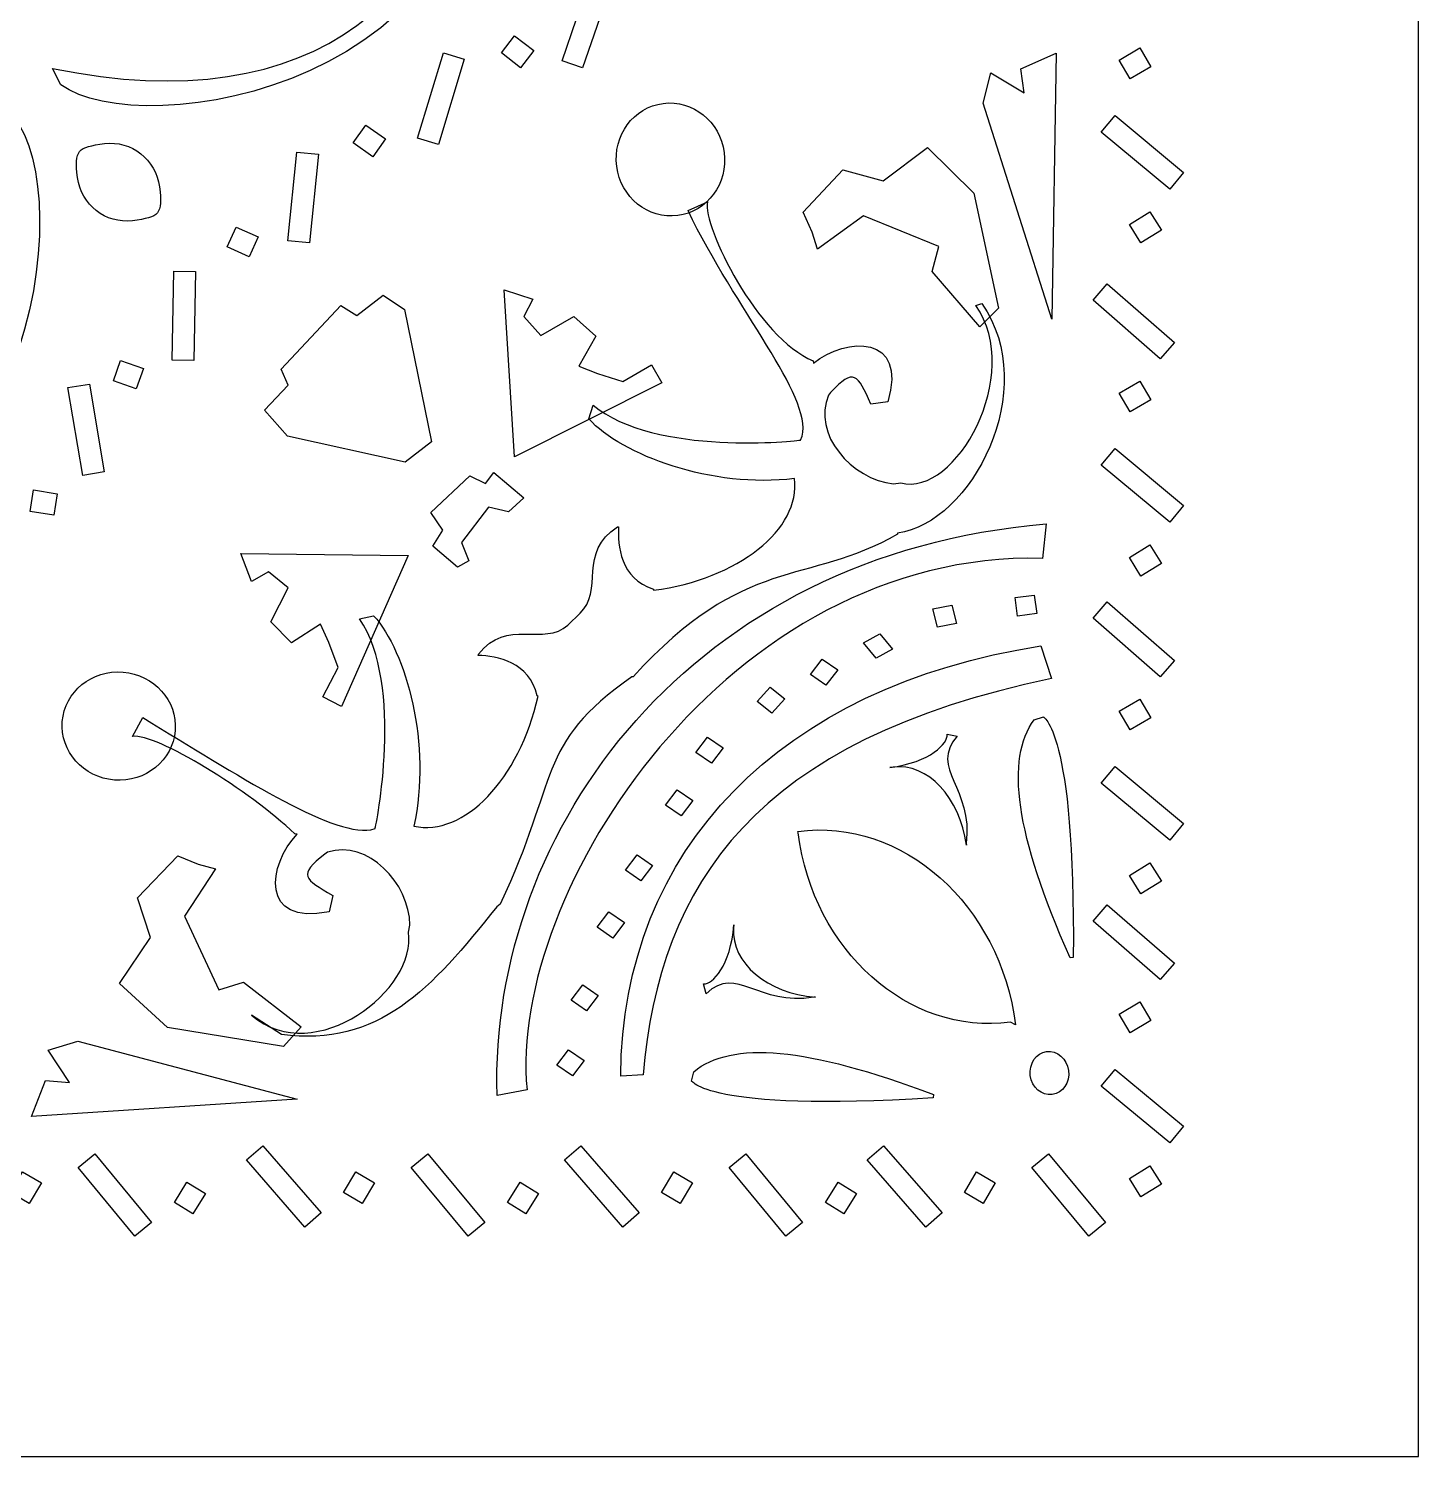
# Model space of a CAD drawing. Header units: centimetres. Extents: x -11.3 to 11.3, y -11.3 to 11.3.
# Drawn here: x 7.184 to 11.267, y -11.267 to -7.072 of the extents above; entities that cross this region are included whole.
import ezdxf

# ---------------------------------------------------------------- set-up
doc = ezdxf.new("R2010")
doc.units = ezdxf.units.CM
doc.header["$MEASUREMENT"] = 0
doc.layers.add('Camada 1', color=7, linetype='Continuous')

msp = doc.modelspace()

# ---------------------------------------------------------------- linework, layer by layer
at = {"layer": 'Camada 1'}
for points, knots in [([(11.26657, -11.26657), (11.26657, -11.26657), (-11.26657, -11.26657), (-11.26657, -11.26657), (-11.26657, -11.26657), (-11.26657, -11.26657), (-11.26657, 11.26657), (-11.26657, 11.26657), (-11.26657, 11.26657), (-11.26657, 11.26657), (11.26657, 11.26657), (11.26657, 11.26657), (11.26657, 11.26657), (11.26657, 11.26657), (11.26657, -11.26657), (11.26657, -11.26657)], [0, 0, 0, 0, 0.2, 0.2, 0.2, 0.2, 0.4, 0.4, 0.4, 0.4, 0.6, 0.6, 0.6, 0.6, 1, 1, 1, 1]), ([(8.48937, -6.36005), (8.45534, -6.96878), (8.02545, -7.35031), (7.25443, -7.18902), (7.25443, -7.18902), (7.25443, -7.18902), (7.2788, -7.23699), (7.2788, -7.23699), (7.2788, -7.23699), (7.50721, -7.41061), (8.58798, -7.25136), (8.52329, -6.33926), (8.52329, -6.33926), (8.52329, -6.33926), (8.48937, -6.36005), (8.48937, -6.36005)], [0, 0, 0, 0, 0.2, 0.2, 0.2, 0.2, 0.4, 0.4, 0.4, 0.4, 0.6, 0.6, 0.6, 0.6, 1, 1, 1, 1]), ([(8.81121, -7.18786), (8.81121, -7.18786), (8.89606, -6.94021), (8.89606, -6.94021), (8.89606, -6.94021), (8.89606, -6.94021), (8.83587, -6.91957), (8.83587, -6.91957), (8.83587, -6.91957), (8.83587, -6.91957), (8.75089, -7.16717), (8.75089, -7.16717), (8.75089, -7.16717), (8.75089, -7.16717), (8.81121, -7.18786), (8.81121, -7.18786)], [0, 0, 0, 0, 0.2, 0.2, 0.2, 0.2, 0.4, 0.4, 0.4, 0.4, 0.6, 0.6, 0.6, 0.6, 1, 1, 1, 1]), ([(8.62904, -7.18693), (8.62904, -7.18693), (8.66785, -7.13647), (8.66785, -7.13647), (8.66785, -7.13647), (8.66785, -7.13647), (8.61171, -7.09332), (8.61171, -7.09332), (8.61171, -7.09332), (8.61171, -7.09332), (8.5729, -7.14375), (8.5729, -7.14375), (8.5729, -7.14375), (8.5729, -7.14375), (8.62904, -7.18693), (8.62904, -7.18693)], [0, 0, 0, 0, 0.2, 0.2, 0.2, 0.2, 0.4, 0.4, 0.4, 0.4, 0.6, 0.6, 0.6, 0.6, 1, 1, 1, 1]), ([(10.48081, -7.18405), (10.48081, -7.18405), (10.44861, -7.1291), (10.44861, -7.1291), (10.44861, -7.1291), (10.44861, -7.1291), (10.38749, -7.16487), (10.38749, -7.16487), (10.38749, -7.16487), (10.38749, -7.16487), (10.41977, -7.21977), (10.41977, -7.21977), (10.41977, -7.21977), (10.41977, -7.21977), (10.48081, -7.18405), (10.48081, -7.18405)], [0, 0, 0, 0, 0.2, 0.2, 0.2, 0.2, 0.4, 0.4, 0.4, 0.4, 0.6, 0.6, 0.6, 0.6, 1, 1, 1, 1]), ([(8.38758, -7.41259), (8.38758, -7.41259), (8.46328, -7.1619), (8.46328, -7.1619), (8.46328, -7.1619), (8.46328, -7.1619), (8.40235, -7.14364), (8.40235, -7.14364), (8.40235, -7.14364), (8.40235, -7.14364), (8.32676, -7.39425), (8.32676, -7.39425), (8.32676, -7.39425), (8.32676, -7.39425), (8.38758, -7.41259), (8.38758, -7.41259)], [0, 0, 0, 0, 0.2, 0.2, 0.2, 0.2, 0.4, 0.4, 0.4, 0.4, 0.6, 0.6, 0.6, 0.6, 1, 1, 1, 1]), ([(10.18966, -7.9257), (10.18966, -7.9257), (10.20228, -7.14404), (10.20228, -7.14404), (10.20228, -7.14404), (10.20228, -7.14404), (10.09891, -7.19082), (10.09891, -7.19082), (10.09891, -7.19082), (10.09891, -7.19082), (10.10806, -7.26101), (10.10806, -7.26101), (10.10806, -7.26101), (10.10806, -7.26101), (10.01006, -7.20238), (10.01006, -7.20238), (10.01006, -7.20238), (10.01006, -7.20238), (9.98828, -7.2908), (9.98828, -7.2908), (9.98828, -7.2908), (9.98828, -7.2908), (10.18966, -7.9257), (10.18966, -7.9257)], [0, 0, 0, 0, 0.1428571, 0.1428571, 0.1428571, 0.1428571, 0.2857143, 0.2857143, 0.2857143, 0.2857143, 0.4285714, 0.4285714, 0.4285714, 0.4285714, 0.5714286, 0.5714286, 0.5714286, 0.5714286, 0.7142857, 0.7142857, 0.7142857, 0.7142857, 1, 1, 1, 1]), ([(8.91154, -7.47702), (8.92334, -7.56798), (9.00356, -7.63275), (9.09074, -7.62138), (9.09074, -7.62138), (9.17795, -7.61003), (9.23896, -7.52711), (9.22713, -7.43601), (9.22713, -7.43601), (9.21533, -7.34497), (9.13505, -7.28041), (9.04785, -7.29171), (9.04785, -7.29171), (8.96075, -7.30298), (8.89963, -7.38606), (8.91154, -7.47702)], [0, 0, 0, 0, 0.2, 0.2, 0.2, 0.2, 0.4, 0.4, 0.4, 0.4, 0.6, 0.6, 0.6, 0.6, 1, 1, 1, 1]), ([(6.30394, -8.61981), (7.21797, -8.64069), (7.32515, -7.55338), (7.14074, -7.33364), (7.14074, -7.33364), (7.14074, -7.33364), (7.09166, -7.31163), (7.09166, -7.31163), (7.09166, -7.31163), (7.28981, -8.07397), (6.92936, -8.5217), (6.32299, -8.58496), (6.32299, -8.58496), (6.32299, -8.58496), (6.30394, -8.61981), (6.30394, -8.61981)], [0, 0, 0, 0, 0.2, 0.2, 0.2, 0.2, 0.4, 0.4, 0.4, 0.4, 0.6, 0.6, 0.6, 0.6, 1, 1, 1, 1]), ([(10.57677, -7.49467), (10.57677, -7.49467), (10.37526, -7.32753), (10.37526, -7.32753), (10.37526, -7.32753), (10.37526, -7.32753), (10.33451, -7.37658), (10.33451, -7.37658), (10.33451, -7.37658), (10.33451, -7.37658), (10.53612, -7.54361), (10.53612, -7.54361), (10.53612, -7.54361), (10.53612, -7.54361), (10.57677, -7.49467), (10.57677, -7.49467)], [0, 0, 0, 0, 0.2, 0.2, 0.2, 0.2, 0.4, 0.4, 0.4, 0.4, 0.6, 0.6, 0.6, 0.6, 1, 1, 1, 1]), ([(8.19534, -7.44842), (8.19534, -7.44842), (8.23222, -7.3964), (8.23222, -7.3964), (8.23222, -7.3964), (8.23222, -7.3964), (8.17457, -7.3555), (8.17457, -7.3555), (8.17457, -7.3555), (8.17457, -7.3555), (8.13769, -7.40736), (8.13769, -7.40736), (8.13769, -7.40736), (8.13769, -7.40736), (8.19534, -7.44842), (8.19534, -7.44842)], [0, 0, 0, 0, 0.2, 0.2, 0.2, 0.2, 0.4, 0.4, 0.4, 0.4, 0.6, 0.6, 0.6, 0.6, 1, 1, 1, 1]), ([(7.48906, -7.63646), (7.56783, -7.62622), (7.57881, -7.6177), (7.5683, -7.53719), (7.5683, -7.53719), (7.5579, -7.45676), (7.4857, -7.39977), (7.40693, -7.41003), (7.40693, -7.41003), (7.32827, -7.42022), (7.31716, -7.42879), (7.32766, -7.50925), (7.32766, -7.50925), (7.33806, -7.58971), (7.4104, -7.64659), (7.48906, -7.63646)], [0, 0, 0, 0, 0.2, 0.2, 0.2, 0.2, 0.4, 0.4, 0.4, 0.4, 0.6, 0.6, 0.6, 0.6, 1, 1, 1, 1]), ([(10.03326, -7.89371), (10.03326, -7.89371), (9.96084, -7.55592), (9.96084, -7.55592), (9.96084, -7.55592), (9.96084, -7.55592), (9.82455, -7.42141), (9.82455, -7.42141), (9.82455, -7.42141), (9.82455, -7.42141), (9.69456, -7.51915), (9.69456, -7.51915), (9.69456, -7.51915), (9.69456, -7.51915), (9.57616, -7.48706), (9.57616, -7.48706), (9.57616, -7.48706), (9.57616, -7.48706), (9.45921, -7.6116), (9.45921, -7.6116), (9.45921, -7.6116), (9.45921, -7.6116), (9.4858, -7.67002), (9.4858, -7.67002), (9.4858, -7.67002), (9.4858, -7.67002), (9.50178, -7.72019), (9.50178, -7.72019), (9.50178, -7.72019), (9.50178, -7.72019), (9.63645, -7.62182), (9.63645, -7.62182), (9.63645, -7.62182), (9.63645, -7.62182), (9.85743, -7.71204), (9.85743, -7.71204), (9.85743, -7.71204), (9.85743, -7.71204), (9.83849, -7.78583), (9.83849, -7.78583), (9.83849, -7.78583), (9.83849, -7.78583), (9.97856, -7.94834), (9.97856, -7.94834), (9.97856, -7.94834), (9.97856, -7.94834), (10.03326, -7.89371), (10.03326, -7.89371)], [0, 0, 0, 0, 0.0769231, 0.0769231, 0.0769231, 0.0769231, 0.1538462, 0.1538462, 0.1538462, 0.1538462, 0.2307692, 0.2307692, 0.2307692, 0.2307692, 0.3076923, 0.3076923, 0.3076923, 0.3076923, 0.3846154, 0.3846154, 0.3846154, 0.3846154, 0.4615385, 0.4615385, 0.4615385, 0.4615385, 0.5384615, 0.5384615, 0.5384615, 0.5384615, 0.6153846, 0.6153846, 0.6153846, 0.6153846, 0.6923077, 0.6923077, 0.6923077, 0.6923077, 0.7692308, 0.7692308, 0.7692308, 0.7692308, 0.8461538, 0.8461538, 0.8461538, 0.8461538, 1, 1, 1, 1]), ([(8.00912, -7.70176), (8.00912, -7.70176), (8.03571, -7.44133), (8.03571, -7.44133), (8.03571, -7.44133), (8.03571, -7.44133), (7.97232, -7.43485), (7.97232, -7.43485), (7.97232, -7.43485), (7.97232, -7.43485), (7.94573, -7.69531), (7.94573, -7.69531), (7.94573, -7.69531), (7.94573, -7.69531), (8.00912, -7.70176), (8.00912, -7.70176)], [0, 0, 0, 0, 0.2, 0.2, 0.2, 0.2, 0.4, 0.4, 0.4, 0.4, 0.6, 0.6, 0.6, 0.6, 1, 1, 1, 1]), ([(8.96004, -8.97591), (9.28778, -8.61589), (9.4677, -8.71022), (9.73672, -8.5576), (9.73672, -8.5576), (9.73672, -8.5576), (9.73619, -8.55408), (9.73619, -8.55408), (9.73619, -8.55408), (9.95339, -8.52582), (10.15929, -8.1317), (9.98395, -7.87987), (9.98395, -7.87987), (9.98395, -7.87987), (9.96686, -7.88569), (9.96686, -7.88569), (9.96686, -7.88569), (10.10735, -8.08857), (9.90818, -8.44965), (9.74569, -8.4066), (9.74569, -8.4066), (9.74569, -8.4066), (9.7246, -8.40938), (9.7246, -8.40938), (9.7246, -8.40938), (9.60165, -8.39673), (9.48428, -8.26227), (9.53378, -8.14877), (9.53378, -8.14877), (9.53378, -8.14877), (9.53987, -8.14078), (9.53987, -8.14078), (9.53987, -8.14078), (9.60885, -8.06768), (9.61864, -8.08786), (9.65846, -8.17536), (9.65846, -8.17536), (9.65846, -8.17536), (9.70765, -8.16901), (9.70765, -8.16901), (9.70765, -8.16901), (9.76715, -7.96861), (9.58642, -7.97787), (9.48945, -8.05466), (9.48945, -8.05466), (9.48945, -8.05466), (9.48852, -8.04767), (9.48852, -8.04767), (9.48852, -8.04767), (9.32675, -7.98298), (9.16232, -7.65135), (9.1783, -7.58145), (9.1783, -7.58145), (9.1783, -7.58145), (9.12096, -7.60672), (9.12096, -7.60672), (9.12096, -7.60672), (9.26225, -7.89869), (9.48373, -8.14819), (9.45664, -8.26942), (9.45664, -8.26942), (9.45664, -8.26942), (9.45103, -8.28082), (9.45103, -8.28082), (9.45103, -8.28082), (9.45135, -8.28265), (9.02225, -8.32942), (8.84201, -8.17803), (8.84201, -8.17803), (8.84201, -8.17803), (8.82947, -8.21893), (8.82947, -8.21893), (8.82947, -8.21893), (8.92514, -8.32413), (9.19306, -8.42486), (9.43359, -8.39369), (9.43359, -8.39369), (9.45293, -8.54294), (9.26783, -8.68984), (9.01965, -8.72204), (9.01965, -8.72204), (9.01965, -8.72204), (9.01925, -8.7186), (9.01925, -8.7186), (9.01925, -8.7186), (8.92247, -8.68828), (8.91328, -8.58964), (8.91707, -8.53559), (8.91707, -8.53559), (8.91707, -8.53559), (8.9135, -8.53615), (8.9135, -8.53615), (8.9135, -8.53615), (8.79798, -8.60812), (8.87408, -8.7267), (8.8037, -8.78936), (8.8037, -8.78936), (8.8037, -8.78936), (8.76793, -8.82423), (8.76793, -8.82423), (8.76793, -8.82423), (8.69895, -8.88852), (8.58801, -8.80182), (8.5056, -8.91011), (8.5056, -8.91011), (8.5056, -8.91011), (8.50478, -8.91352), (8.50478, -8.91352), (8.50478, -8.91352), (8.55889, -8.9149), (8.65628, -8.93328), (8.67745, -9.03229), (8.67745, -9.03229), (8.67745, -9.03229), (8.68084, -9.033), (8.68084, -9.033), (8.68084, -9.033), (8.62573, -9.27718), (8.4624, -9.44789), (8.3155, -9.41469), (8.3155, -9.41469), (8.36889, -9.17821), (8.29338, -8.90214), (8.19752, -8.79699), (8.19752, -8.79699), (8.19752, -8.79699), (8.15564, -8.80575), (8.15564, -8.80575), (8.15564, -8.80575), (8.2896, -8.99919), (8.20345, -9.4221), (8.20149, -9.42159), (8.20149, -9.42159), (8.20149, -9.42159), (8.18956, -9.42617), (8.18956, -9.42617), (8.18956, -9.42617), (8.06642, -9.44191), (7.79716, -9.26435), (7.51956, -9.09629), (7.51956, -9.09629), (7.51956, -9.09629), (7.48911, -9.1513), (7.48911, -9.1513), (7.48911, -9.1513), (7.56012, -9.14191), (7.83362, -9.31127), (7.96597, -9.43734), (7.96597, -9.43734), (7.96597, -9.43734), (7.9728, -9.43898), (7.9728, -9.43898), (7.9728, -9.43898), (7.88734, -9.52844), (7.86136, -9.70745), (8.06644, -9.66671), (8.06644, -9.66671), (8.06644, -9.66671), (8.07731, -9.61842), (8.07731, -9.61842), (8.07731, -9.61842), (7.99378, -9.57058), (7.97473, -9.55894), (8.05389, -9.49713), (8.05389, -9.49713), (8.05389, -9.49713), (8.06233, -9.49179), (8.06233, -9.49179), (8.06233, -9.49179), (8.17988, -9.45303), (8.30307, -9.58233), (8.30419, -9.70594), (8.30419, -9.70594), (8.30419, -9.70594), (8.2994, -9.72663), (8.2994, -9.72663), (8.2994, -9.72663), (8.32731, -9.89247), (8.0272, -10.12927), (7.83831, -9.97058), (7.83831, -9.97058), (7.83831, -9.97058), (7.92652, -10.02686), (7.92652, -10.02686), (7.92652, -10.02686), (8.2132, -10.06462), (8.36589, -9.89489), (8.55917, -9.65221), (8.55917, -9.65221), (8.55917, -9.65221), (8.56875, -9.64382), (8.56875, -9.64382), (8.56875, -9.64382), (8.74549, -9.27494), (8.66866, -9.17781), (8.95636, -8.97638), (8.95636, -8.97638), (8.95636, -8.97638), (8.96004, -8.97591), (8.96004, -8.97591)], [0, 0, 0, 0, 0.0196078, 0.0196078, 0.0196078, 0.0196078, 0.0392157, 0.0392157, 0.0392157, 0.0392157, 0.0588235, 0.0588235, 0.0588235, 0.0588235, 0.0784314, 0.0784314, 0.0784314, 0.0784314, 0.0980392, 0.0980392, 0.0980392, 0.0980392, 0.1176471, 0.1176471, 0.1176471, 0.1176471, 0.1372549, 0.1372549, 0.1372549, 0.1372549, 0.1568627, 0.1568627, 0.1568627, 0.1568627, 0.1764706, 0.1764706, 0.1764706, 0.1764706, 0.1960784, 0.1960784, 0.1960784, 0.1960784, 0.2156863, 0.2156863, 0.2156863, 0.2156863, 0.2352941, 0.2352941, 0.2352941, 0.2352941, 0.254902, 0.254902, 0.254902, 0.254902, 0.2745098, 0.2745098, 0.2745098, 0.2745098, 0.2941176, 0.2941176, 0.2941176, 0.2941176, 0.3137255, 0.3137255, 0.3137255, 0.3137255, 0.3333333, 0.3333333, 0.3333333, 0.3333333, 0.3529412, 0.3529412, 0.3529412, 0.3529412, 0.372549, 0.372549, 0.372549, 0.372549, 0.3921569, 0.3921569, 0.3921569, 0.3921569, 0.4117647, 0.4117647, 0.4117647, 0.4117647, 0.4313725, 0.4313725, 0.4313725, 0.4313725, 0.4509804, 0.4509804, 0.4509804, 0.4509804, 0.4705882, 0.4705882, 0.4705882, 0.4705882, 0.4901961, 0.4901961, 0.4901961, 0.4901961, 0.5098039, 0.5098039, 0.5098039, 0.5098039, 0.5294118, 0.5294118, 0.5294118, 0.5294118, 0.5490196, 0.5490196, 0.5490196, 0.5490196, 0.5686275, 0.5686275, 0.5686275, 0.5686275, 0.5882353, 0.5882353, 0.5882353, 0.5882353, 0.6078431, 0.6078431, 0.6078431, 0.6078431, 0.627451, 0.627451, 0.627451, 0.627451, 0.6470588, 0.6470588, 0.6470588, 0.6470588, 0.6666667, 0.6666667, 0.6666667, 0.6666667, 0.6862745, 0.6862745, 0.6862745, 0.6862745, 0.7058824, 0.7058824, 0.7058824, 0.7058824, 0.7254902, 0.7254902, 0.7254902, 0.7254902, 0.745098, 0.745098, 0.745098, 0.745098, 0.7647059, 0.7647059, 0.7647059, 0.7647059, 0.7843137, 0.7843137, 0.7843137, 0.7843137, 0.8039216, 0.8039216, 0.8039216, 0.8039216, 0.8235294, 0.8235294, 0.8235294, 0.8235294, 0.8431373, 0.8431373, 0.8431373, 0.8431373, 0.8627451, 0.8627451, 0.8627451, 0.8627451, 0.8823529, 0.8823529, 0.8823529, 0.8823529, 0.9019608, 0.9019608, 0.9019608, 0.9019608, 0.9215686, 0.9215686, 0.9215686, 0.9215686, 0.9411765, 0.9411765, 0.9411765, 0.9411765, 0.9607843, 0.9607843, 0.9607843, 0.9607843, 1, 1, 1, 1]), ([(10.51139, -7.66464), (10.51139, -7.66464), (10.47797, -7.61045), (10.47797, -7.61045), (10.47797, -7.61045), (10.47797, -7.61045), (10.41778, -7.64762), (10.41778, -7.64762), (10.41778, -7.64762), (10.41778, -7.64762), (10.4512, -7.70181), (10.4512, -7.70181), (10.4512, -7.70181), (10.4512, -7.70181), (10.51139, -7.66464), (10.51139, -7.66464)], [0, 0, 0, 0, 0.2, 0.2, 0.2, 0.2, 0.4, 0.4, 0.4, 0.4, 0.6, 0.6, 0.6, 0.6, 1, 1, 1, 1]), ([(7.83153, -7.74216), (7.83153, -7.74216), (7.85794, -7.68419), (7.85794, -7.68419), (7.85794, -7.68419), (7.85794, -7.68419), (7.79354, -7.65498), (7.79354, -7.65498), (7.79354, -7.65498), (7.79354, -7.65498), (7.76716, -7.71284), (7.76716, -7.71284), (7.76716, -7.71284), (7.76716, -7.71284), (7.83153, -7.74216), (7.83153, -7.74216)], [0, 0, 0, 0, 0.2, 0.2, 0.2, 0.2, 0.4, 0.4, 0.4, 0.4, 0.6, 0.6, 0.6, 0.6, 1, 1, 1, 1]), ([(7.66934, -8.04717), (7.66934, -8.04717), (7.67373, -7.78555), (7.67373, -7.78555), (7.67373, -7.78555), (7.67373, -7.78555), (7.61007, -7.78444), (7.61007, -7.78444), (7.61007, -7.78444), (7.61007, -7.78444), (7.60568, -8.04611), (7.60568, -8.04611), (7.60568, -8.04611), (7.60568, -8.04611), (7.66934, -8.04717), (7.66934, -8.04717)], [0, 0, 0, 0, 0.2, 0.2, 0.2, 0.2, 0.4, 0.4, 0.4, 0.4, 0.6, 0.6, 0.6, 0.6, 1, 1, 1, 1]), ([(9.0133, -8.05955), (9.0133, -8.05955), (8.92924, -8.10842), (8.92924, -8.10842), (8.92924, -8.10842), (8.92924, -8.10842), (8.85487, -8.08487), (8.85487, -8.08487), (8.85487, -8.08487), (8.85487, -8.08487), (8.79976, -8.06347), (8.79976, -8.06347), (8.79976, -8.06347), (8.79976, -8.06347), (8.8503, -7.976), (8.8503, -7.976), (8.8503, -7.976), (8.8503, -7.976), (8.78572, -7.91784), (8.78572, -7.91784), (8.78572, -7.91784), (8.78572, -7.91784), (8.68819, -7.97338), (8.68819, -7.97338), (8.68819, -7.97338), (8.68819, -7.97338), (8.63818, -7.918), (8.63818, -7.918), (8.63818, -7.918), (8.63818, -7.918), (8.66488, -7.86701), (8.66488, -7.86701), (8.66488, -7.86701), (8.66488, -7.86701), (8.58053, -7.83992), (8.58053, -7.83992), (8.58053, -7.83992), (8.58053, -7.83992), (8.61098, -8.33054), (8.61098, -8.33054), (8.61098, -8.33054), (8.61098, -8.33054), (9.04394, -8.11266), (9.04394, -8.11266), (9.04394, -8.11266), (9.04394, -8.11266), (9.0133, -8.05955), (9.0133, -8.05955)], [0, 0, 0, 0, 0.0769231, 0.0769231, 0.0769231, 0.0769231, 0.1538462, 0.1538462, 0.1538462, 0.1538462, 0.2307692, 0.2307692, 0.2307692, 0.2307692, 0.3076923, 0.3076923, 0.3076923, 0.3076923, 0.3846154, 0.3846154, 0.3846154, 0.3846154, 0.4615385, 0.4615385, 0.4615385, 0.4615385, 0.5384615, 0.5384615, 0.5384615, 0.5384615, 0.6153846, 0.6153846, 0.6153846, 0.6153846, 0.6923077, 0.6923077, 0.6923077, 0.6923077, 0.7692308, 0.7692308, 0.7692308, 0.7692308, 0.8461538, 0.8461538, 0.8461538, 0.8461538, 1, 1, 1, 1]), ([(10.55018, -7.99409), (10.55018, -7.99409), (10.35254, -7.8224), (10.35254, -7.8224), (10.35254, -7.8224), (10.35254, -7.8224), (10.31079, -7.87034), (10.31079, -7.87034), (10.31079, -7.87034), (10.31079, -7.87034), (10.50833, -8.04213), (10.50833, -8.04213), (10.50833, -8.04213), (10.50833, -8.04213), (10.55018, -7.99409), (10.55018, -7.99409)], [0, 0, 0, 0, 0.2, 0.2, 0.2, 0.2, 0.4, 0.4, 0.4, 0.4, 0.6, 0.6, 0.6, 0.6, 1, 1, 1, 1]), ([(8.36742, -8.28612), (8.36742, -8.28612), (8.28836, -7.89686), (8.28836, -7.89686), (8.28836, -7.89686), (8.28836, -7.89686), (8.22581, -7.85503), (8.22581, -7.85503), (8.22581, -7.85503), (8.22581, -7.85503), (8.148, -7.91512), (8.148, -7.91512), (8.148, -7.91512), (8.148, -7.91512), (8.10133, -7.88551), (8.10133, -7.88551), (8.10133, -7.88551), (8.10133, -7.88551), (7.92578, -8.07236), (7.92578, -8.07236), (7.92578, -8.07236), (7.92578, -8.07236), (7.94636, -8.11969), (7.94636, -8.11969), (7.94636, -8.11969), (7.94636, -8.11969), (7.8773, -8.19285), (7.8773, -8.19285), (7.8773, -8.19285), (7.8773, -8.19285), (7.94442, -8.26969), (7.94442, -8.26969), (7.94442, -8.26969), (7.94442, -8.26969), (8.28967, -8.34618), (8.28967, -8.34618), (8.28967, -8.34618), (8.28967, -8.34618), (8.36742, -8.28612), (8.36742, -8.28612)], [0, 0, 0, 0, 0.0909091, 0.0909091, 0.0909091, 0.0909091, 0.1818182, 0.1818182, 0.1818182, 0.1818182, 0.2727273, 0.2727273, 0.2727273, 0.2727273, 0.3636364, 0.3636364, 0.3636364, 0.3636364, 0.4545455, 0.4545455, 0.4545455, 0.4545455, 0.5454545, 0.5454545, 0.5454545, 0.5454545, 0.6363636, 0.6363636, 0.6363636, 0.6363636, 0.7272727, 0.7272727, 0.7272727, 0.7272727, 0.8181818, 0.8181818, 0.8181818, 0.8181818, 1, 1, 1, 1]), ([(7.49956, -8.13051), (7.49956, -8.13051), (7.52096, -8.07063), (7.52096, -8.07063), (7.52096, -8.07063), (7.52096, -8.07063), (7.45423, -8.04682), (7.45423, -8.04682), (7.45423, -8.04682), (7.45423, -8.04682), (7.43293, -8.10688), (7.43293, -8.10688), (7.43293, -8.10688), (7.43293, -8.10688), (7.49956, -8.13051), (7.49956, -8.13051)], [0, 0, 0, 0, 0.2, 0.2, 0.2, 0.2, 0.4, 0.4, 0.4, 0.4, 0.6, 0.6, 0.6, 0.6, 1, 1, 1, 1]), ([(7.4059, -8.37425), (7.4059, -8.37425), (7.3624, -8.1162), (7.3624, -8.1162), (7.3624, -8.1162), (7.3624, -8.1162), (7.29964, -8.12678), (7.29964, -8.12678), (7.29964, -8.12678), (7.29964, -8.12678), (7.34316, -8.38488), (7.34316, -8.38488), (7.34316, -8.38488), (7.34316, -8.38488), (7.4059, -8.37425), (7.4059, -8.37425)], [0, 0, 0, 0, 0.2, 0.2, 0.2, 0.2, 0.4, 0.4, 0.4, 0.4, 0.6, 0.6, 0.6, 0.6, 1, 1, 1, 1]), ([(10.48081, -8.16255), (10.48081, -8.16255), (10.44861, -8.10752), (10.44861, -8.10752), (10.44861, -8.10752), (10.44861, -8.10752), (10.38749, -8.14334), (10.38749, -8.14334), (10.38749, -8.14334), (10.38749, -8.14334), (10.41977, -8.19827), (10.41977, -8.19827), (10.41977, -8.19827), (10.41977, -8.19827), (10.48081, -8.16255), (10.48081, -8.16255)], [0, 0, 0, 0, 0.2, 0.2, 0.2, 0.2, 0.4, 0.4, 0.4, 0.4, 0.6, 0.6, 0.6, 0.6, 1, 1, 1, 1]), ([(10.57677, -8.47304), (10.57677, -8.47304), (10.37526, -8.30601), (10.37526, -8.30601), (10.37526, -8.30601), (10.37526, -8.30601), (10.33451, -8.35498), (10.33451, -8.35498), (10.33451, -8.35498), (10.33451, -8.35498), (10.53612, -8.52209), (10.53612, -8.52209), (10.53612, -8.52209), (10.53612, -8.52209), (10.57677, -8.47304), (10.57677, -8.47304)], [0, 0, 0, 0, 0.2, 0.2, 0.2, 0.2, 0.4, 0.4, 0.4, 0.4, 0.6, 0.6, 0.6, 0.6, 1, 1, 1, 1]), ([(8.63849, -8.45061), (8.63849, -8.45061), (8.55038, -8.37645), (8.55038, -8.37645), (8.55038, -8.37645), (8.55038, -8.37645), (8.52593, -8.40817), (8.52593, -8.40817), (8.52593, -8.40817), (8.52593, -8.40817), (8.48018, -8.38555), (8.48018, -8.38555), (8.48018, -8.38555), (8.48018, -8.38555), (8.3658, -8.49318), (8.3658, -8.49318), (8.3658, -8.49318), (8.3658, -8.49318), (8.40115, -8.54559), (8.40115, -8.54559), (8.40115, -8.54559), (8.40115, -8.54559), (8.3716, -8.59229), (8.3716, -8.59229), (8.3716, -8.59229), (8.3716, -8.59229), (8.44383, -8.65426), (8.44383, -8.65426), (8.44383, -8.65426), (8.44383, -8.65426), (8.47704, -8.63566), (8.47704, -8.63566), (8.47704, -8.63566), (8.47704, -8.63566), (8.45574, -8.58139), (8.45574, -8.58139), (8.45574, -8.58139), (8.45574, -8.58139), (8.53498, -8.47833), (8.53498, -8.47833), (8.53498, -8.47833), (8.53498, -8.47833), (8.59388, -8.49206), (8.59388, -8.49206), (8.59388, -8.49206), (8.59388, -8.49206), (8.63849, -8.45061), (8.63849, -8.45061)], [0, 0, 0, 0, 0.0769231, 0.0769231, 0.0769231, 0.0769231, 0.1538462, 0.1538462, 0.1538462, 0.1538462, 0.2307692, 0.2307692, 0.2307692, 0.2307692, 0.3076923, 0.3076923, 0.3076923, 0.3076923, 0.3846154, 0.3846154, 0.3846154, 0.3846154, 0.4615385, 0.4615385, 0.4615385, 0.4615385, 0.5384615, 0.5384615, 0.5384615, 0.5384615, 0.6153846, 0.6153846, 0.6153846, 0.6153846, 0.6923077, 0.6923077, 0.6923077, 0.6923077, 0.7692308, 0.7692308, 0.7692308, 0.7692308, 0.8461538, 0.8461538, 0.8461538, 0.8461538, 1, 1, 1, 1]), ([(7.25792, -8.50154), (7.25792, -8.50154), (7.268, -8.4387), (7.268, -8.4387), (7.268, -8.4387), (7.268, -8.4387), (7.1981, -8.42753), (7.1981, -8.42753), (7.1981, -8.42753), (7.1981, -8.42753), (7.18813, -8.4904), (7.18813, -8.4904), (7.18813, -8.4904), (7.18813, -8.4904), (7.25792, -8.50154), (7.25792, -8.50154)], [0, 0, 0, 0, 0.2, 0.2, 0.2, 0.2, 0.4, 0.4, 0.4, 0.4, 0.6, 0.6, 0.6, 0.6, 1, 1, 1, 1]), ([(8.64809, -10.19006), (8.59144, -9.60763), (9.24121, -8.60539), (10.16206, -8.62844), (10.16206, -8.62844), (10.16206, -8.62844), (10.17264, -8.52713), (10.17264, -8.52713), (10.17264, -8.52713), (9.13301, -8.61471), (8.53847, -9.4196), (8.55987, -10.20628), (8.55987, -10.20628), (8.55987, -10.20628), (8.64809, -10.19006), (8.64809, -10.19006)], [0, 0, 0, 0, 0.2, 0.2, 0.2, 0.2, 0.4, 0.4, 0.4, 0.4, 0.6, 0.6, 0.6, 0.6, 1, 1, 1, 1]), ([(10.51139, -8.64314), (10.51139, -8.64314), (10.47797, -8.58893), (10.47797, -8.58893), (10.47797, -8.58893), (10.47797, -8.58893), (10.41778, -8.62605), (10.41778, -8.62605), (10.41778, -8.62605), (10.41778, -8.62605), (10.4512, -8.68026), (10.4512, -8.68026), (10.4512, -8.68026), (10.4512, -8.68026), (10.51139, -8.64314), (10.51139, -8.64314)], [0, 0, 0, 0, 0.2, 0.2, 0.2, 0.2, 0.4, 0.4, 0.4, 0.4, 0.6, 0.6, 0.6, 0.6, 1, 1, 1, 1]), ([(8.10263, -9.06328), (8.10263, -9.06328), (8.29906, -8.62002), (8.29906, -8.62002), (8.29906, -8.62002), (8.29906, -8.62002), (7.80741, -8.61386), (7.80741, -8.61386), (7.80741, -8.61386), (7.80741, -8.61386), (7.8386, -8.69675), (7.8386, -8.69675), (7.8386, -8.69675), (7.8386, -8.69675), (7.88832, -8.66765), (7.88832, -8.66765), (7.88832, -8.66765), (7.88832, -8.66765), (7.94608, -8.71477), (7.94608, -8.71477), (7.94608, -8.71477), (7.94608, -8.71477), (7.89547, -8.81484), (7.89547, -8.81484), (7.89547, -8.81484), (7.89547, -8.81484), (7.95667, -8.87659), (7.95667, -8.87659), (7.95667, -8.87659), (7.95667, -8.87659), (8.04155, -8.82179), (8.04155, -8.82179), (8.04155, -8.82179), (8.04155, -8.82179), (8.06557, -8.87571), (8.06557, -8.87571), (8.06557, -8.87571), (8.06557, -8.87571), (8.09288, -8.94892), (8.09288, -8.94892), (8.09288, -8.94892), (8.09288, -8.94892), (8.04817, -9.03528), (8.04817, -9.03528), (8.04817, -9.03528), (8.04817, -9.03528), (8.10263, -9.06328), (8.10263, -9.06328)], [0, 0, 0, 0, 0.0769231, 0.0769231, 0.0769231, 0.0769231, 0.1538462, 0.1538462, 0.1538462, 0.1538462, 0.2307692, 0.2307692, 0.2307692, 0.2307692, 0.3076923, 0.3076923, 0.3076923, 0.3076923, 0.3846154, 0.3846154, 0.3846154, 0.3846154, 0.4615385, 0.4615385, 0.4615385, 0.4615385, 0.5384615, 0.5384615, 0.5384615, 0.5384615, 0.6153846, 0.6153846, 0.6153846, 0.6153846, 0.6923077, 0.6923077, 0.6923077, 0.6923077, 0.7692308, 0.7692308, 0.7692308, 0.7692308, 0.8461538, 0.8461538, 0.8461538, 0.8461538, 1, 1, 1, 1]), ([(9.85377, -8.83028), (9.85377, -8.83028), (9.90941, -8.81927), (9.90941, -8.81927), (9.90941, -8.81927), (9.90941, -8.81927), (9.89605, -8.76553), (9.89605, -8.76553), (9.89605, -8.76553), (9.89605, -8.76553), (9.84036, -8.77664), (9.84036, -8.77664), (9.84036, -8.77664), (9.84036, -8.77664), (9.85377, -8.83028), (9.85377, -8.83028)], [0, 0, 0, 0, 0.2, 0.2, 0.2, 0.2, 0.4, 0.4, 0.4, 0.4, 0.6, 0.6, 0.6, 0.6, 1, 1, 1, 1]), ([(10.08869, -8.79816), (10.08869, -8.79816), (10.14515, -8.79083), (10.14515, -8.79083), (10.14515, -8.79083), (10.14515, -8.79083), (10.13793, -8.73619), (10.13793, -8.73619), (10.13793, -8.73619), (10.13793, -8.73619), (10.08157, -8.74344), (10.08157, -8.74344), (10.08157, -8.74344), (10.08157, -8.74344), (10.08869, -8.79816), (10.08869, -8.79816)], [0, 0, 0, 0, 0.2, 0.2, 0.2, 0.2, 0.4, 0.4, 0.4, 0.4, 0.6, 0.6, 0.6, 0.6, 1, 1, 1, 1]), ([(10.55018, -8.9281), (10.55018, -8.9281), (10.35254, -8.75639), (10.35254, -8.75639), (10.35254, -8.75639), (10.35254, -8.75639), (10.31079, -8.80441), (10.31079, -8.80441), (10.31079, -8.80441), (10.31079, -8.80441), (10.50833, -8.97618), (10.50833, -8.97618), (10.50833, -8.97618), (10.50833, -8.97618), (10.55018, -8.9281), (10.55018, -8.9281)], [0, 0, 0, 0, 0.2, 0.2, 0.2, 0.2, 0.4, 0.4, 0.4, 0.4, 0.6, 0.6, 0.6, 0.6, 1, 1, 1, 1]), ([(9.67327, -8.92201), (9.67327, -8.92201), (9.72116, -8.89521), (9.72116, -8.89521), (9.72116, -8.89521), (9.72116, -8.89521), (9.68489, -8.85015), (9.68489, -8.85015), (9.68489, -8.85015), (9.68489, -8.85015), (9.63692, -8.87679), (9.63692, -8.87679), (9.63692, -8.87679), (9.63692, -8.87679), (9.67327, -8.92201), (9.67327, -8.92201)], [0, 0, 0, 0, 0.2, 0.2, 0.2, 0.2, 0.4, 0.4, 0.4, 0.4, 0.6, 0.6, 0.6, 0.6, 1, 1, 1, 1]), ([(10.15749, -8.88577), (9.39292, -9.0042), (8.92712, -9.48315), (8.92334, -10.14942), (8.92334, -10.14942), (8.92334, -10.14942), (8.98946, -10.14569), (8.98946, -10.14569), (8.98946, -10.14569), (9.03531, -9.58329), (9.32281, -9.1607), (10.18895, -8.98163), (10.18895, -8.98163), (10.18895, -8.98163), (10.15749, -8.88577), (10.15749, -8.88577)], [0, 0, 0, 0, 0.2, 0.2, 0.2, 0.2, 0.4, 0.4, 0.4, 0.4, 0.6, 0.6, 0.6, 0.6, 1, 1, 1, 1]), ([(9.52624, -9.00107), (9.52624, -9.00107), (9.56058, -8.95598), (9.56058, -8.95598), (9.56058, -8.95598), (9.56058, -8.95598), (9.51491, -8.92455), (9.51491, -8.92455), (9.51491, -8.92455), (9.51491, -8.92455), (9.48059, -8.96966), (9.48059, -8.96966), (9.48059, -8.96966), (9.48059, -8.96966), (9.52624, -9.00107), (9.52624, -9.00107)], [0, 0, 0, 0, 0.2, 0.2, 0.2, 0.2, 0.4, 0.4, 0.4, 0.4, 0.6, 0.6, 0.6, 0.6, 1, 1, 1, 1]), ([(7.28284, -9.10765), (7.27591, -9.19523), (7.34438, -9.27219), (7.43588, -9.27958), (7.43588, -9.27958), (7.52745, -9.28688), (7.6073, -9.22179), (7.61434, -9.13424), (7.61434, -9.13424), (7.62138, -9.04658), (7.55282, -8.96956), (7.46133, -8.96223), (7.46133, -8.96223), (7.36986, -8.95493), (7.28999, -9.02002), (7.28284, -9.10765)], [0, 0, 0, 0, 0.2, 0.2, 0.2, 0.2, 0.4, 0.4, 0.4, 0.4, 0.6, 0.6, 0.6, 0.6, 1, 1, 1, 1]), ([(9.36763, -9.08357), (9.36763, -9.08357), (9.40523, -9.04102), (9.40523, -9.04102), (9.40523, -9.04102), (9.40523, -9.04102), (9.36202, -9.00628), (9.36202, -9.00628), (9.36202, -9.00628), (9.36202, -9.00628), (9.32442, -9.04885), (9.32442, -9.04885), (9.32442, -9.04885), (9.32442, -9.04885), (9.36763, -9.08357), (9.36763, -9.08357)], [0, 0, 0, 0, 0.2, 0.2, 0.2, 0.2, 0.4, 0.4, 0.4, 0.4, 0.6, 0.6, 0.6, 0.6, 1, 1, 1, 1]), ([(10.48081, -9.09653), (10.48081, -9.09653), (10.44861, -9.04158), (10.44861, -9.04158), (10.44861, -9.04158), (10.44861, -9.04158), (10.38749, -9.07735), (10.38749, -9.07735), (10.38749, -9.07735), (10.38749, -9.07735), (10.41977, -9.1323), (10.41977, -9.1323), (10.41977, -9.1323), (10.41977, -9.1323), (10.48081, -9.09653), (10.48081, -9.09653)], [0, 0, 0, 0, 0.2, 0.2, 0.2, 0.2, 0.4, 0.4, 0.4, 0.4, 0.6, 0.6, 0.6, 0.6, 1, 1, 1, 1]), ([(10.2525, -9.80075), (10.25925, -9.11987), (10.16021, -9.09463), (10.1654, -9.09399), (10.1654, -9.09399), (10.1654, -9.09399), (10.13802, -9.10227), (10.13802, -9.10227), (10.13802, -9.10227), (10.05314, -9.218), (10.08166, -9.43771), (10.24317, -9.80199), (10.24317, -9.80199), (10.24317, -9.80199), (10.2525, -9.80075), (10.2525, -9.80075)], [0, 0, 0, 0, 0.2, 0.2, 0.2, 0.2, 0.4, 0.4, 0.4, 0.4, 0.6, 0.6, 0.6, 0.6, 1, 1, 1, 1]), ([(9.18975, -9.23025), (9.18975, -9.23025), (9.2242, -9.18519), (9.2242, -9.18519), (9.2242, -9.18519), (9.2242, -9.18519), (9.17853, -9.15378), (9.17853, -9.15378), (9.17853, -9.15378), (9.17853, -9.15378), (9.14419, -9.19887), (9.14419, -9.19887), (9.14419, -9.19887), (9.14419, -9.19887), (9.18975, -9.23025), (9.18975, -9.23025)], [0, 0, 0, 0, 0.2, 0.2, 0.2, 0.2, 0.4, 0.4, 0.4, 0.4, 0.6, 0.6, 0.6, 0.6, 1, 1, 1, 1]), ([(9.93794, -9.466), (9.95945, -9.30146), (9.82872, -9.24714), (9.91135, -9.15085), (9.91135, -9.15085), (9.91135, -9.15085), (9.88201, -9.14508), (9.88201, -9.14508), (9.88201, -9.14508), (9.88537, -9.17096), (9.83293, -9.2275), (9.71403, -9.24298), (9.71403, -9.24298), (9.71403, -9.24298), (9.7234, -9.24176), (9.7234, -9.24176), (9.7234, -9.24176), (9.82418, -9.22866), (9.92044, -9.33106), (9.93867, -9.47065), (9.93867, -9.47065), (9.93867, -9.47065), (9.93794, -9.466), (9.93794, -9.466)], [0, 0, 0, 0, 0.1428571, 0.1428571, 0.1428571, 0.1428571, 0.2857143, 0.2857143, 0.2857143, 0.2857143, 0.4285714, 0.4285714, 0.4285714, 0.4285714, 0.5714286, 0.5714286, 0.5714286, 0.5714286, 0.7142857, 0.7142857, 0.7142857, 0.7142857, 1, 1, 1, 1]), ([(10.57677, -9.40715), (10.57677, -9.40715), (10.37526, -9.24004), (10.37526, -9.24004), (10.37526, -9.24004), (10.37526, -9.24004), (10.33451, -9.28904), (10.33451, -9.28904), (10.33451, -9.28904), (10.33451, -9.28904), (10.53612, -9.4561), (10.53612, -9.4561), (10.53612, -9.4561), (10.53612, -9.4561), (10.57677, -9.40715), (10.57677, -9.40715)], [0, 0, 0, 0, 0.2, 0.2, 0.2, 0.2, 0.4, 0.4, 0.4, 0.4, 0.6, 0.6, 0.6, 0.6, 1, 1, 1, 1]), ([(9.1005, -9.38461), (9.1005, -9.38461), (9.13484, -9.33947), (9.13484, -9.33947), (9.13484, -9.33947), (9.13484, -9.33947), (9.08917, -9.30804), (9.08917, -9.30804), (9.08917, -9.30804), (9.08917, -9.30804), (9.05485, -9.3532), (9.05485, -9.3532), (9.05485, -9.3532), (9.05485, -9.3532), (9.1005, -9.38461), (9.1005, -9.38461)], [0, 0, 0, 0, 0.2, 0.2, 0.2, 0.2, 0.4, 0.4, 0.4, 0.4, 0.6, 0.6, 0.6, 0.6, 1, 1, 1, 1]), ([(9.44414, -9.43502), (9.48907, -9.78152), (9.7681, -10.03028), (10.06803, -9.99125), (10.06803, -9.99125), (10.06803, -9.99125), (10.0833, -9.99879), (10.0833, -9.99879), (10.0833, -9.99879), (10.03726, -9.64462), (9.75119, -9.39038), (9.44351, -9.43033), (9.44351, -9.43033), (9.44351, -9.43033), (9.44414, -9.43502), (9.44414, -9.43502)], [0, 0, 0, 0, 0.2, 0.2, 0.2, 0.2, 0.4, 0.4, 0.4, 0.4, 0.6, 0.6, 0.6, 0.6, 1, 1, 1, 1]), ([(7.98468, -10.00485), (7.98468, -10.00485), (7.81545, -9.87298), (7.81545, -9.87298), (7.81545, -9.87298), (7.81545, -9.87298), (7.74261, -9.89552), (7.74261, -9.89552), (7.74261, -9.89552), (7.74261, -9.89552), (7.64175, -9.67933), (7.64175, -9.67933), (7.64175, -9.67933), (7.64175, -9.67933), (7.73324, -9.53995), (7.73324, -9.53995), (7.73324, -9.53995), (7.73324, -9.53995), (7.68239, -9.5264), (7.68239, -9.5264), (7.68239, -9.5264), (7.68239, -9.5264), (7.6227, -9.50267), (7.6227, -9.50267), (7.6227, -9.50267), (7.6227, -9.50267), (7.50401, -9.62567), (7.50401, -9.62567), (7.50401, -9.62567), (7.50401, -9.62567), (7.54203, -9.74227), (7.54203, -9.74227), (7.54203, -9.74227), (7.54203, -9.74227), (7.45075, -9.87694), (7.45075, -9.87694), (7.45075, -9.87694), (7.45075, -9.87694), (7.59185, -10.00648), (7.59185, -10.00648), (7.59185, -10.00648), (7.59185, -10.00648), (7.93274, -10.06215), (7.93274, -10.06215), (7.93274, -10.06215), (7.93274, -10.06215), (7.98468, -10.00485), (7.98468, -10.00485)], [0, 0, 0, 0, 0.0769231, 0.0769231, 0.0769231, 0.0769231, 0.1538462, 0.1538462, 0.1538462, 0.1538462, 0.2307692, 0.2307692, 0.2307692, 0.2307692, 0.3076923, 0.3076923, 0.3076923, 0.3076923, 0.3846154, 0.3846154, 0.3846154, 0.3846154, 0.4615385, 0.4615385, 0.4615385, 0.4615385, 0.5384615, 0.5384615, 0.5384615, 0.5384615, 0.6153846, 0.6153846, 0.6153846, 0.6153846, 0.6923077, 0.6923077, 0.6923077, 0.6923077, 0.7692308, 0.7692308, 0.7692308, 0.7692308, 0.8461538, 0.8461538, 0.8461538, 0.8461538, 1, 1, 1, 1]), ([(8.98263, -9.57585), (8.98263, -9.57585), (9.01697, -9.53074), (9.01697, -9.53074), (9.01697, -9.53074), (9.01697, -9.53074), (8.97144, -9.49939), (8.97144, -9.49939), (8.97144, -9.49939), (8.97144, -9.49939), (8.93699, -9.54453), (8.93699, -9.54453), (8.93699, -9.54453), (8.93699, -9.54453), (8.98263, -9.57585), (8.98263, -9.57585)], [0, 0, 0, 0, 0.2, 0.2, 0.2, 0.2, 0.4, 0.4, 0.4, 0.4, 0.6, 0.6, 0.6, 0.6, 1, 1, 1, 1]), ([(10.51139, -9.57712), (10.51139, -9.57712), (10.47797, -9.52293), (10.47797, -9.52293), (10.47797, -9.52293), (10.47797, -9.52293), (10.41778, -9.56005), (10.41778, -9.56005), (10.41778, -9.56005), (10.41778, -9.56005), (10.4512, -9.61432), (10.4512, -9.61432), (10.4512, -9.61432), (10.4512, -9.61432), (10.51139, -9.57712), (10.51139, -9.57712)], [0, 0, 0, 0, 0.2, 0.2, 0.2, 0.2, 0.4, 0.4, 0.4, 0.4, 0.6, 0.6, 0.6, 0.6, 1, 1, 1, 1]), ([(10.55018, -9.81766), (10.55018, -9.81766), (10.35254, -9.64592), (10.35254, -9.64592), (10.35254, -9.64592), (10.35254, -9.64592), (10.31079, -9.69389), (10.31079, -9.69389), (10.31079, -9.69389), (10.31079, -9.69389), (10.50833, -9.86568), (10.50833, -9.86568), (10.50833, -9.86568), (10.50833, -9.86568), (10.55018, -9.81766), (10.55018, -9.81766)], [0, 0, 0, 0, 0.2, 0.2, 0.2, 0.2, 0.4, 0.4, 0.4, 0.4, 0.6, 0.6, 0.6, 0.6, 1, 1, 1, 1]), ([(8.89982, -9.74365), (8.89982, -9.74365), (8.93414, -9.69851), (8.93414, -9.69851), (8.93414, -9.69851), (8.93414, -9.69851), (8.8885, -9.66708), (8.8885, -9.66708), (8.8885, -9.66708), (8.8885, -9.66708), (8.85416, -9.71222), (8.85416, -9.71222), (8.85416, -9.71222), (8.85416, -9.71222), (8.89982, -9.74365), (8.89982, -9.74365)], [0, 0, 0, 0, 0.2, 0.2, 0.2, 0.2, 0.4, 0.4, 0.4, 0.4, 0.6, 0.6, 0.6, 0.6, 1, 1, 1, 1]), ([(9.49497, -9.91732), (9.35456, -9.90679), (9.24721, -9.81612), (9.25483, -9.71475), (9.25483, -9.71475), (9.25483, -9.71475), (9.25554, -9.7053), (9.25554, -9.7053), (9.25554, -9.7053), (9.24646, -9.82492), (9.19278, -9.88035), (9.1668, -9.87826), (9.1668, -9.87826), (9.1668, -9.87826), (9.17413, -9.90721), (9.17413, -9.90721), (9.17413, -9.90721), (9.26591, -9.81969), (9.32714, -9.94722), (9.49023, -9.91695), (9.49023, -9.91695), (9.49023, -9.91695), (9.49497, -9.91732), (9.49497, -9.91732)], [0, 0, 0, 0, 0.1428571, 0.1428571, 0.1428571, 0.1428571, 0.2857143, 0.2857143, 0.2857143, 0.2857143, 0.4285714, 0.4285714, 0.4285714, 0.4285714, 0.5714286, 0.5714286, 0.5714286, 0.5714286, 0.7142857, 0.7142857, 0.7142857, 0.7142857, 1, 1, 1, 1]), ([(8.82301, -9.95804), (8.82301, -9.95804), (8.85746, -9.91295), (8.85746, -9.91295), (8.85746, -9.91295), (8.85746, -9.91295), (8.81179, -9.88152), (8.81179, -9.88152), (8.81179, -9.88152), (8.81179, -9.88152), (8.77745, -9.92668), (8.77745, -9.92668), (8.77745, -9.92668), (8.77745, -9.92668), (8.82301, -9.95804), (8.82301, -9.95804)], [0, 0, 0, 0, 0.2, 0.2, 0.2, 0.2, 0.4, 0.4, 0.4, 0.4, 0.6, 0.6, 0.6, 0.6, 1, 1, 1, 1]), ([(10.48081, -9.98606), (10.48081, -9.98606), (10.44861, -9.93111), (10.44861, -9.93111), (10.44861, -9.93111), (10.44861, -9.93111), (10.38749, -9.96693), (10.38749, -9.96693), (10.38749, -9.96693), (10.38749, -9.96693), (10.41977, -10.02178), (10.41977, -10.02178), (10.41977, -10.02178), (10.41977, -10.02178), (10.48081, -9.98606), (10.48081, -9.98606)], [0, 0, 0, 0, 0.2, 0.2, 0.2, 0.2, 0.4, 0.4, 0.4, 0.4, 0.6, 0.6, 0.6, 0.6, 1, 1, 1, 1]), ([(7.3284, -10.04694), (7.3284, -10.04694), (7.24109, -10.07305), (7.24109, -10.07305), (7.24109, -10.07305), (7.24109, -10.07305), (7.30446, -10.16801), (7.30446, -10.16801), (7.30446, -10.16801), (7.30446, -10.16801), (7.23397, -10.1624), (7.23397, -10.1624), (7.23397, -10.1624), (7.23397, -10.1624), (7.1924, -10.26778), (7.1924, -10.26778), (7.1924, -10.26778), (7.1924, -10.26778), (7.97244, -10.21672), (7.97244, -10.21672), (7.97244, -10.21672), (7.97244, -10.21672), (7.3284, -10.04694), (7.3284, -10.04694)], [0, 0, 0, 0, 0.1428571, 0.1428571, 0.1428571, 0.1428571, 0.2857143, 0.2857143, 0.2857143, 0.2857143, 0.4285714, 0.4285714, 0.4285714, 0.4285714, 0.5714286, 0.5714286, 0.5714286, 0.5714286, 0.7142857, 0.7142857, 0.7142857, 0.7142857, 1, 1, 1, 1]), ([(9.84226, -10.20368), (9.46981, -10.06202), (9.24883, -10.04538), (9.13789, -10.13634), (9.13789, -10.13634), (9.13789, -10.13634), (9.13106, -10.16415), (9.13106, -10.16415), (9.13106, -10.16415), (9.13148, -10.15907), (9.16202, -10.25638), (9.84155, -10.21315), (9.84155, -10.21315), (9.84155, -10.21315), (9.84226, -10.20368), (9.84226, -10.20368)], [0, 0, 0, 0, 0.2, 0.2, 0.2, 0.2, 0.4, 0.4, 0.4, 0.4, 0.6, 0.6, 0.6, 0.6, 1, 1, 1, 1]), ([(8.78123, -10.14894), (8.78123, -10.14894), (8.81568, -10.10388), (8.81568, -10.10388), (8.81568, -10.10388), (8.81568, -10.10388), (8.77004, -10.07245), (8.77004, -10.07245), (8.77004, -10.07245), (8.77004, -10.07245), (8.7357, -10.11764), (8.7357, -10.11764), (8.7357, -10.11764), (8.7357, -10.11764), (8.78123, -10.14894), (8.78123, -10.14894)], [0, 0, 0, 0, 0.2, 0.2, 0.2, 0.2, 0.4, 0.4, 0.4, 0.4, 0.6, 0.6, 0.6, 0.6, 1, 1, 1, 1]), ([(10.1265, -10.14767), (10.13089, -10.18262), (10.15981, -10.20762), (10.19079, -10.20355), (10.19079, -10.20355), (10.22177, -10.19958), (10.24326, -10.16799), (10.23868, -10.13314), (10.23868, -10.13314), (10.2341, -10.09827), (10.20537, -10.07324), (10.17439, -10.07729), (10.17439, -10.07729), (10.1433, -10.08131), (10.12193, -10.11285), (10.1265, -10.14767)], [0, 0, 0, 0, 0.2, 0.2, 0.2, 0.2, 0.4, 0.4, 0.4, 0.4, 0.6, 0.6, 0.6, 0.6, 1, 1, 1, 1]), ([(10.57677, -10.29663), (10.57677, -10.29663), (10.37526, -10.12955), (10.37526, -10.12955), (10.37526, -10.12955), (10.37526, -10.12955), (10.33451, -10.17858), (10.33451, -10.17858), (10.33451, -10.17858), (10.33451, -10.17858), (10.53612, -10.34569), (10.53612, -10.34569), (10.53612, -10.34569), (10.53612, -10.34569), (10.57677, -10.29663), (10.57677, -10.29663)], [0, 0, 0, 0, 0.2, 0.2, 0.2, 0.2, 0.4, 0.4, 0.4, 0.4, 0.6, 0.6, 0.6, 0.6, 1, 1, 1, 1]), ([(8.04376, -10.55127), (8.04376, -10.55127), (7.87191, -10.35371), (7.87191, -10.35371), (7.87191, -10.35371), (7.87191, -10.35371), (7.82394, -10.39549), (7.82394, -10.39549), (7.82394, -10.39549), (7.82394, -10.39549), (7.99568, -10.59298), (7.99568, -10.59298), (7.99568, -10.59298), (7.99568, -10.59298), (8.04376, -10.55127), (8.04376, -10.55127)], [0, 0, 0, 0, 0.2, 0.2, 0.2, 0.2, 0.4, 0.4, 0.4, 0.4, 0.6, 0.6, 0.6, 0.6, 1, 1, 1, 1]), ([(8.97776, -10.55127), (8.97776, -10.55127), (8.80589, -10.35371), (8.80589, -10.35371), (8.80589, -10.35371), (8.80589, -10.35371), (8.75792, -10.39549), (8.75792, -10.39549), (8.75792, -10.39549), (8.75792, -10.39549), (8.92969, -10.59298), (8.92969, -10.59298), (8.92969, -10.59298), (8.92969, -10.59298), (8.97776, -10.55127), (8.97776, -10.55127)], [0, 0, 0, 0, 0.2, 0.2, 0.2, 0.2, 0.4, 0.4, 0.4, 0.4, 0.6, 0.6, 0.6, 0.6, 1, 1, 1, 1]), ([(9.86734, -10.55127), (9.86734, -10.55127), (9.69547, -10.35371), (9.69547, -10.35371), (9.69547, -10.35371), (9.69547, -10.35371), (9.6475, -10.39549), (9.6475, -10.39549), (9.6475, -10.39549), (9.6475, -10.39549), (9.81927, -10.59298), (9.81927, -10.59298), (9.81927, -10.59298), (9.81927, -10.59298), (9.86734, -10.55127), (9.86734, -10.55127)], [0, 0, 0, 0, 0.2, 0.2, 0.2, 0.2, 0.4, 0.4, 0.4, 0.4, 0.6, 0.6, 0.6, 0.6, 1, 1, 1, 1]), ([(7.54518, -10.57902), (7.54518, -10.57902), (7.37812, -10.37751), (7.37812, -10.37751), (7.37812, -10.37751), (7.37812, -10.37751), (7.32912, -10.4182), (7.32912, -10.4182), (7.32912, -10.4182), (7.32912, -10.4182), (7.49618, -10.6196), (7.49618, -10.6196), (7.49618, -10.6196), (7.49618, -10.6196), (7.54518, -10.57902), (7.54518, -10.57902)], [0, 0, 0, 0, 0.2, 0.2, 0.2, 0.2, 0.4, 0.4, 0.4, 0.4, 0.6, 0.6, 0.6, 0.6, 1, 1, 1, 1]), ([(8.52371, -10.57902), (8.52371, -10.57902), (8.35665, -10.37751), (8.35665, -10.37751), (8.35665, -10.37751), (8.35665, -10.37751), (8.30762, -10.4182), (8.30762, -10.4182), (8.30762, -10.4182), (8.30762, -10.4182), (8.47468, -10.6196), (8.47468, -10.6196), (8.47468, -10.6196), (8.47468, -10.6196), (8.52371, -10.57902), (8.52371, -10.57902)], [0, 0, 0, 0, 0.2, 0.2, 0.2, 0.2, 0.4, 0.4, 0.4, 0.4, 0.6, 0.6, 0.6, 0.6, 1, 1, 1, 1]), ([(9.45766, -10.57902), (9.45766, -10.57902), (9.2906, -10.37751), (9.2906, -10.37751), (9.2906, -10.37751), (9.2906, -10.37751), (9.2416, -10.4182), (9.2416, -10.4182), (9.2416, -10.4182), (9.2416, -10.4182), (9.40876, -10.6196), (9.40876, -10.6196), (9.40876, -10.6196), (9.40876, -10.6196), (9.45766, -10.57902), (9.45766, -10.57902)], [0, 0, 0, 0, 0.2, 0.2, 0.2, 0.2, 0.4, 0.4, 0.4, 0.4, 0.6, 0.6, 0.6, 0.6, 1, 1, 1, 1]), ([(10.34725, -10.57902), (10.34725, -10.57902), (10.18019, -10.37751), (10.18019, -10.37751), (10.18019, -10.37751), (10.18019, -10.37751), (10.13116, -10.4182), (10.13116, -10.4182), (10.13116, -10.4182), (10.13116, -10.4182), (10.29824, -10.6196), (10.29824, -10.6196), (10.29824, -10.6196), (10.29824, -10.6196), (10.34725, -10.57902), (10.34725, -10.57902)], [0, 0, 0, 0, 0.2, 0.2, 0.2, 0.2, 0.4, 0.4, 0.4, 0.4, 0.6, 0.6, 0.6, 0.6, 1, 1, 1, 1]), ([(7.22143, -10.46263), (7.22143, -10.46263), (7.16642, -10.43048), (7.16642, -10.43048), (7.16642, -10.43048), (7.16642, -10.43048), (7.13065, -10.49141), (7.13065, -10.49141), (7.13065, -10.49141), (7.13065, -10.49141), (7.18555, -10.52366), (7.18555, -10.52366), (7.18555, -10.52366), (7.18555, -10.52366), (7.22143, -10.46263), (7.22143, -10.46263)], [0, 0, 0, 0, 0.2, 0.2, 0.2, 0.2, 0.4, 0.4, 0.4, 0.4, 0.6, 0.6, 0.6, 0.6, 1, 1, 1, 1]), ([(8.19983, -10.46263), (8.19983, -10.46263), (8.14493, -10.43048), (8.14493, -10.43048), (8.14493, -10.43048), (8.14493, -10.43048), (8.10916, -10.49141), (8.10916, -10.49141), (8.10916, -10.49141), (8.10916, -10.49141), (8.16406, -10.52366), (8.16406, -10.52366), (8.16406, -10.52366), (8.16406, -10.52366), (8.19983, -10.46263), (8.19983, -10.46263)], [0, 0, 0, 0, 0.2, 0.2, 0.2, 0.2, 0.4, 0.4, 0.4, 0.4, 0.6, 0.6, 0.6, 0.6, 1, 1, 1, 1]), ([(9.13381, -10.46263), (9.13381, -10.46263), (9.07891, -10.43048), (9.07891, -10.43048), (9.07891, -10.43048), (9.07891, -10.43048), (9.04314, -10.49141), (9.04314, -10.49141), (9.04314, -10.49141), (9.04314, -10.49141), (9.09804, -10.52366), (9.09804, -10.52366), (9.09804, -10.52366), (9.09804, -10.52366), (9.13381, -10.46263), (9.13381, -10.46263)], [0, 0, 0, 0, 0.2, 0.2, 0.2, 0.2, 0.4, 0.4, 0.4, 0.4, 0.6, 0.6, 0.6, 0.6, 1, 1, 1, 1]), ([(10.0234, -10.46263), (10.0234, -10.46263), (9.9685, -10.43048), (9.9685, -10.43048), (9.9685, -10.43048), (9.9685, -10.43048), (9.93273, -10.49141), (9.93273, -10.49141), (9.93273, -10.49141), (9.93273, -10.49141), (9.98763, -10.52366), (9.98763, -10.52366), (9.98763, -10.52366), (9.98763, -10.52366), (10.0234, -10.46263), (10.0234, -10.46263)], [0, 0, 0, 0, 0.2, 0.2, 0.2, 0.2, 0.4, 0.4, 0.4, 0.4, 0.6, 0.6, 0.6, 0.6, 1, 1, 1, 1]), ([(10.51139, -10.46665), (10.51139, -10.46665), (10.47797, -10.41249), (10.47797, -10.41249), (10.47797, -10.41249), (10.47797, -10.41249), (10.41778, -10.44964), (10.41778, -10.44964), (10.41778, -10.44964), (10.41778, -10.44964), (10.4512, -10.50377), (10.4512, -10.50377), (10.4512, -10.50377), (10.4512, -10.50377), (10.51139, -10.46665), (10.51139, -10.46665)], [0, 0, 0, 0, 0.2, 0.2, 0.2, 0.2, 0.4, 0.4, 0.4, 0.4, 0.6, 0.6, 0.6, 0.6, 1, 1, 1, 1]), ([(7.7034, -10.49406), (7.7034, -10.49406), (7.64921, -10.46056), (7.64921, -10.46056), (7.64921, -10.46056), (7.64921, -10.46056), (7.61204, -10.52089), (7.61204, -10.52089), (7.61204, -10.52089), (7.61204, -10.52089), (7.66623, -10.55425), (7.66623, -10.55425), (7.66623, -10.55425), (7.66623, -10.55425), (7.7034, -10.49406), (7.7034, -10.49406)], [0, 0, 0, 0, 0.2, 0.2, 0.2, 0.2, 0.4, 0.4, 0.4, 0.4, 0.6, 0.6, 0.6, 0.6, 1, 1, 1, 1]), ([(8.68191, -10.49406), (8.68191, -10.49406), (8.6277, -10.46056), (8.6277, -10.46056), (8.6277, -10.46056), (8.6277, -10.46056), (8.59053, -10.52089), (8.59053, -10.52089), (8.59053, -10.52089), (8.59053, -10.52089), (8.64464, -10.55425), (8.64464, -10.55425), (8.64464, -10.55425), (8.64464, -10.55425), (8.68191, -10.49406), (8.68191, -10.49406)], [0, 0, 0, 0, 0.2, 0.2, 0.2, 0.2, 0.4, 0.4, 0.4, 0.4, 0.6, 0.6, 0.6, 0.6, 1, 1, 1, 1]), ([(9.61591, -10.49406), (9.61591, -10.49406), (9.5617, -10.46056), (9.5617, -10.46056), (9.5617, -10.46056), (9.5617, -10.46056), (9.52453, -10.52089), (9.52453, -10.52089), (9.52453, -10.52089), (9.52453, -10.52089), (9.57864, -10.55425), (9.57864, -10.55425), (9.57864, -10.55425), (9.57864, -10.55425), (9.61591, -10.49406), (9.61591, -10.49406)], [0, 0, 0, 0, 0.2, 0.2, 0.2, 0.2, 0.4, 0.4, 0.4, 0.4, 0.6, 0.6, 0.6, 0.6, 1, 1, 1, 1])]:
    msp.add_open_spline(points, degree=3, knots=knots, dxfattribs=at)

doc.saveas('drawing.dxf')
